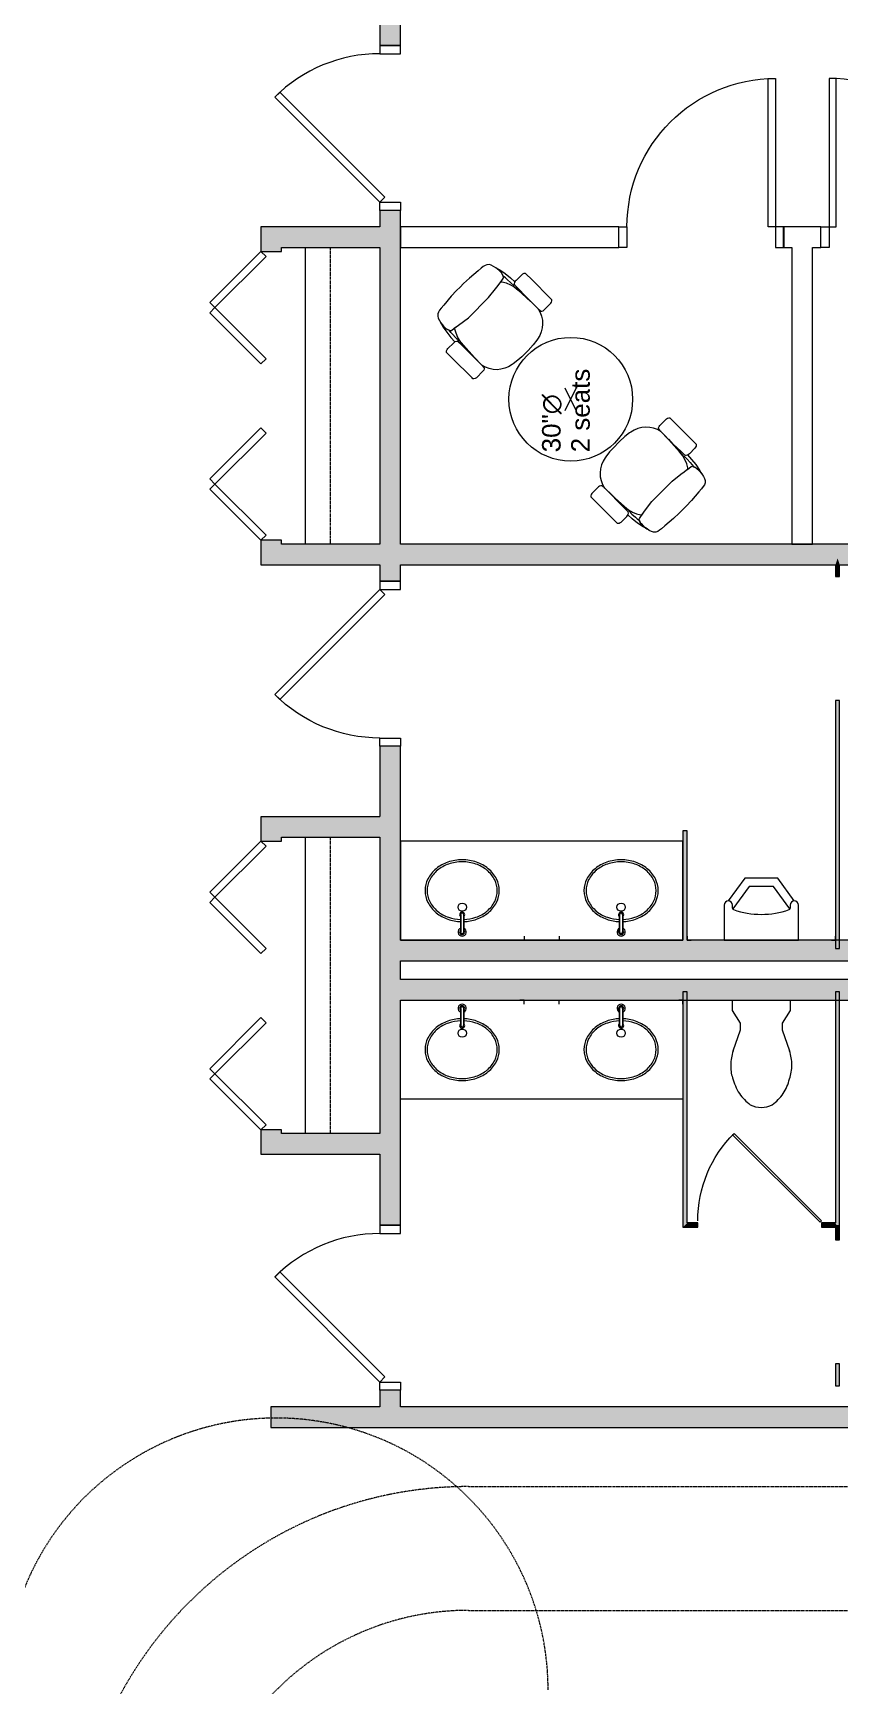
# Model space of a CAD drawing. Header units: inches. Extents: x -675 to 1187, y -924 to 1124.
# Drawn here: x 426.1 to 621.8, y 393.9 to 794.6 of the extents above; entities that cross this region are included whole.
import ezdxf

# ---------------------------------------------------------------- set-up
doc = ezdxf.new("R2010")
doc.units = ezdxf.units.IN
doc.header["$MEASUREMENT"] = 0
doc.linetypes.add('IMPORT-HIDDEN2', pattern=[0.1875, 0.125, -0.0625])
for name, color, linetype, lineweight in [('A-DOOR', 31, 'Continuous', 13), ('A-Door-E', 250, 'Continuous', 13), ('A-Flor-Case-ETR', 50, 'Continuous', 9), ('A-Furn-Chair', 250, 'Continuous', 13), ('A-Furn-Equipment', 250, 'Continuous', 13), ('A-Furn-Table', 7, 'Continuous', 20), ('A-WALL', 113, 'Continuous', 20), ('A-Wall-E', 50, 'Continuous', 9), ('Base_dwg', 8, 'Continuous', 9), ('P-Flor-Fixt', 250, 'Continuous', 13)]:
    doc.layers.add(name, color=color, linetype=linetype, lineweight=lineweight)
doc.layers.add('G-Anno-Nplt', color=7, linetype='Continuous', lineweight=20, plot=False)
doc.styles.add('Arial', font='arial.ttf', dxfattribs={"height": 4.5})

# ---------------------------------------------------------------- blocks, each defined once
blk = doc.blocks.new('Base_dwg__U296-727870-Level 1 Copy 1')
at = {"layer": 'A-Wall-E'}
for points in [[(3.63, 0), (4.88, -2.5), (8.88, -2.5), (8.88, 2.5), (4.88, 2.5)], [(48.87, -2.5), (68.59, -2.5), (68.59, 1.25), (66.09, 2.5), (48.87, 2.5)], [(68.59, 1.25), (68.59, -2.5), (103.44, -2.5), (105.94, -1.25), (105.94, 2.5), (71.09, 2.5)], [(105.94, -1.25), (108.44, -2.5), (112.97, -2.5), (115.47, -1.25), (115.47, 2.5), (105.94, 2.5)], [(115.47, -1.25), (117.97, -2.5), (145.41, -2.5), (145.41, 1.25), (142.91, 2.5), (115.47, 2.5)], [(145.41, -2.5), (164.97, -2.5), (164.97, 2.5), (147.91, 2.5), (145.41, 1.25)], [(204.97, 2.5), (204.97, -2.5), (208.97, -2.5), (211.47, 0), (208.97, 2.5)], [(211.47, 0), (213.97, -2.5), (288.34, -2.5), (288.34, 1.25), (285.84, 2.5), (213.97, 2.5)], [(288.34, 1.25), (288.34, -2.5), (294.84, -2.5), (294.84, 2.5), (290.84, 2.5)], [(334.84, -2.5), (340.84, -2.5), (340.84, 2.5), (334.84, 2.5)]]:
    blk.add_hatch(color=256, dxfattribs=at).paths.add_polyline_path(points, flags=0)
for p, q in [((285.84, 2.5), (213.97, 2.5)), ((108.44, -2.5), (112.97, -2.5))]:
    blk.add_line(p, q, dxfattribs=at)
at = {"layer": 'A-Wall-E', "flags": 128}
for points in [[(4.88, -2.5), (8.88, -2.5), (8.88, 2.5), (4.88, 2.5)], [(66.09, 2.5), (48.87, 2.5), (48.87, -2.5), (68.59, -2.5), (103.44, -2.5)], [(142.91, 2.5), (115.47, 2.5), (105.94, 2.5), (71.09, 2.5)], [(117.97, -2.5), (145.41, -2.5), (164.97, -2.5), (164.97, 2.5), (147.91, 2.5)], [(208.97, 2.5), (204.97, 2.5), (204.97, -2.5), (208.97, -2.5)], [(213.97, -2.5), (288.34, -2.5), (294.84, -2.5), (294.84, 2.5), (290.84, 2.5)]]:
    blk.add_lwpolyline(points, dxfattribs=at)
blk.add_lwpolyline([(334.84, 2.5), (334.84, -2.5), (340.84, -2.5), (340.84, 2.5)], close=True, dxfattribs=at)
blk = doc.blocks.new('Base_dwg__U325-727899-Level 1 Copy 1')
at = {"layer": 'A-Wall-E'}
for points in [[(0, -2.5), (28.88, -2.5), (28.88, 1.25), (26.38, 2.5), (0, 2.5)], [(28.88, -2.5), (199.9, -2.5), (199.9, 1.25), (197.4, 2.5), (31.38, 2.5), (28.88, 1.25)], [(231.28, -2.5), (231.28, 2.5), (202.4, 2.5), (199.9, 1.25), (199.9, -2.5), (229.97, -2.5)]]:
    blk.add_hatch(color=256, dxfattribs=at).paths.add_polyline_path(points, flags=0)
blk.add_line((197.4, 2.5), (31.38, 2.5), dxfattribs=at)
at = {"layer": 'A-Wall-E', "flags": 128}
blk.add_lwpolyline([(26.38, 2.5), (0, 2.5), (0, -2.5), (28.88, -2.5), (199.9, -2.5), (231.28, -2.5), (231.28, 2.5), (202.4, 2.5)], dxfattribs=at)
blk = doc.blocks.new('Base_dwg__U327-727901-Level 1 Copy 1')
at = {"layer": 'A-Wall-E'}
for points in [[(28.81, -2.5), (31.31, 0), (28.81, 2.5), (5, 2.5), (0, -2.5)], [(139.34, -2.5), (139.84, -0.92), (139.84, 2.5), (33.81, 2.5), (31.31, 0), (33.81, -2.5)], [(199.84, -2.5), (202.34, -1.25), (202.34, 2.5), (139.84, 2.5), (139.84, -0.92), (140.34, -2.5)], [(204.84, -2.5), (228.72, -2.5), (233.72, 2.5), (202.34, 2.5), (202.34, -1.25)]]:
    blk.add_hatch(color=256, dxfattribs=at).paths.add_polyline_path(points, flags=0)
for p, q in [((28.81, 2.5), (5, 2.5)), ((0, -2.5), (28.81, -2.5)), ((33.81, -2.5), (139.34, -2.5)), ((140.34, -2.5), (199.84, -2.5)), ((204.84, -2.5), (228.72, -2.5))]:
    blk.add_line(p, q, dxfattribs=at)
at = {"layer": 'A-Wall-E', "flags": 128}
blk.add_lwpolyline([(233.72, 2.5), (202.34, 2.5), (139.84, 2.5), (33.81, 2.5)], dxfattribs=at)
blk = doc.blocks.new('Base_dwg__U330-727904-Level 1 Copy 1')
at = {"layer": 'A-Wall-E'}
blk.add_hatch(color=256, dxfattribs=at).paths.add_polyline_path([(2.5, 2.5), (1.25, 0), (2.5, -2.5), (31.3125, -2.5), (26.3125, 2.5)], flags=0)
for p, q in [((26.3125, 2.5), (2.5, 2.5)), ((2.5, -2.5), (31.3125, -2.5))]:
    blk.add_line(p, q, dxfattribs=at)
blk = doc.blocks.new('Base_dwg__U331-727905-Level 1 Copy 1')
at = {"layer": 'A-Wall-E'}
for points in [[(3.4375, 2.5), (2.5, 2.5), (-2.5, -2.5), (3.4375, -2.5)], [(79.375, -2.5), (74.375, 2.5), (73.4375, 2.5), (73.4375, -2.5)]]:
    blk.add_hatch(color=256, dxfattribs=at).paths.add_polyline_path(points, flags=0)
at = {"layer": 'A-Wall-E', "flags": 128}
for points in [[(-2.5, -2.5), (3.4375, -2.5), (3.4375, 2.5), (2.5, 2.5)], [(74.375, 2.5), (73.4375, 2.5), (73.4375, -2.5), (79.375, -2.5)]]:
    blk.add_lwpolyline(points, dxfattribs=at)
blk = doc.blocks.new('Base_dwg__U332-727906-Level 1 Copy 1')
at = {"layer": 'A-Wall-E'}
blk.add_hatch(color=256, dxfattribs=at).paths.add_polyline_path([(2.5, 2.5), (1.25, 0), (2.5, -2.5), (31.3125, -2.5), (26.3125, 2.5)], flags=0)
for p, q in [((26.3125, 2.5), (2.5, 2.5)), ((2.5, -2.5), (31.3125, -2.5))]:
    blk.add_line(p, q, dxfattribs=at)
blk = doc.blocks.new('Base_dwg__U333-727907-Level 1 Copy 1')
at = {"layer": 'A-Wall-E'}
for points in [[(3.4375, 2.5), (2.5, 2.5), (-2.5, -2.5), (3.4375, -2.5)], [(79.3125, -2.5), (74.3125, 2.5), (73.4375, 2.5), (73.4375, -2.5)]]:
    blk.add_hatch(color=256, dxfattribs=at).paths.add_polyline_path(points, flags=0)
at = {"layer": 'A-Wall-E', "flags": 128}
for points in [[(-2.5, -2.5), (3.4375, -2.5), (3.4375, 2.5), (2.5, 2.5)], [(74.3125, 2.5), (73.4375, 2.5), (73.4375, -2.5), (79.3125, -2.5)]]:
    blk.add_lwpolyline(points, dxfattribs=at)
blk = doc.blocks.new('Base_dwg__U334-727908-Level 1 Copy 1')
at = {"layer": 'A-Wall-E'}
blk.add_hatch(color=256, dxfattribs=at).paths.add_polyline_path([(26.3125, -2.5), (27.5625, 0), (26.3125, 2.5), (2.5, 2.5), (-2.5, -2.5)], flags=0)
for p, q in [((26.3125, 2.5), (2.5, 2.5)), ((-2.5, -2.5), (26.3125, -2.5))]:
    blk.add_line(p, q, dxfattribs=at)
blk = doc.blocks.new('Base_dwg__U335-727909-Level 1 Copy 1')
at = {"layer": 'A-Wall-E'}
blk.add_hatch(color=256, dxfattribs=at).paths.add_polyline_path([(168.53, -2.5), (169.78, 0), (168.53, 2.5), (2.5, 2.5), (1.25, 0), (2.5, -2.5), (82.71, -2.5)], flags=0)
for p, q in [((168.53, 2.5), (2.5, 2.5)), ((2.5, -2.5), (168.53, -2.5))]:
    blk.add_line(p, q, dxfattribs=at)
blk = doc.blocks.new('Base_dwg__U336-727910-Level 1 Copy 1')
at = {"layer": 'A-Wall-E'}
for points in [[(2.5, -2.5), (71.53, -2.5), (71.53, 0.92), (71.03, 2.5), (2.5, 2.5), (1.25, 0)], [(168.53, -2.5), (169.78, 0), (168.53, 2.5), (72.03, 2.5), (71.53, 0.92), (71.53, -2.5), (82.71, -2.5)]]:
    blk.add_hatch(color=256, dxfattribs=at).paths.add_polyline_path(points, flags=0)
for p, q in [((71.03, 2.5), (2.5, 2.5)), ((168.53, 2.5), (72.03, 2.5))]:
    blk.add_line(p, q, dxfattribs=at)
at = {"layer": 'A-Wall-E', "flags": 128}
blk.add_lwpolyline([(2.5, -2.5), (71.53, -2.5), (168.53, -2.5)], dxfattribs=at)
blk = doc.blocks.new('Base_dwg__U424-727998-Level 1 Copy 1')
at = {"layer": 'A-Door-E', "flags": 128}
for points in [[(2, 5), (3.24, 3.76), (28.69, 29.22), (27.46, 30.46)], [(2, 0), (0, 0), (0, 5), (2, 5)], [(38, 0), (40, 0), (40, 5), (38, 5)]]:
    blk.add_lwpolyline(points, close=True, dxfattribs=at)
at = {"layer": 'A-Door-E', "color": 50, "lineweight": 9}
blk.add_arc((2, 5), 36, 360, 45, dxfattribs=at)
blk = doc.blocks.new('Base_dwg__U425-727999-Level 1 Copy 1')
at = {"layer": 'A-Door-E', "flags": 128}
for points in [[(2, 5), (3.24, 3.76), (28.69, 29.22), (27.46, 30.46)], [(2, 0), (0, 0), (0, 5), (2, 5)], [(38, 0), (40, 0), (40, 5), (38, 5)]]:
    blk.add_lwpolyline(points, close=True, dxfattribs=at)
at = {"layer": 'A-Door-E', "color": 50, "lineweight": 9}
blk.add_arc((2, 5), 36, 0, 45, dxfattribs=at)
blk = doc.blocks.new('Base_dwg__U426-728000-Level 1 Copy 1')
at = {"layer": 'A-Door-E', "flags": 128}
for points in [[(2, 5), (3.24, 3.76), (28.69, 29.22), (27.46, 30.46)], [(2, 0), (0, 0), (0, 5), (2, 5)], [(38, 0), (40, 0), (40, 5), (38, 5)]]:
    blk.add_lwpolyline(points, close=True, dxfattribs=at)
at = {"layer": 'A-Door-E', "color": 50, "lineweight": 9}
blk.add_arc((2, 5), 36, 360, 45, dxfattribs=at)
blk = doc.blocks.new('Base_dwg__U442-728016-Level 1 Copy 1')
at = {"layer": 'A-Wall-E'}
for points in [[(5.38, 0.5), (2.5, 0.5), (0.92, 0), (2.5, -0.5), (5.38, -0.5)], [(95.5, -0.5), (95.5, 0.5), (35.38, 0.5), (35.38, -0.5), (54.17, -0.5)]]:
    blk.add_hatch(color=256, dxfattribs=at).paths.add_polyline_path(points, flags=0)
at = {"layer": 'A-Wall-E', "flags": 128}
blk.add_lwpolyline([(2.5, -0.5), (5.38, -0.5), (5.38, 0.5), (2.5, 0.5)], dxfattribs=at)
blk.add_lwpolyline([(35.38, 0.5), (35.38, -0.5), (95.5, -0.5), (95.5, 0.5)], close=True, dxfattribs=at)
blk = doc.blocks.new('Base_dwg__U443-728017-Level 1 Copy 1')
at = {"layer": 'A-Wall-E'}
blk.add_hatch(color=256, dxfattribs=at).paths.add_polyline_path([(28.08, 0), (26.5, 0.5), (0, 0.5), (0, -0.5), (26.5, -0.5)], flags=0)
at = {"layer": 'A-Wall-E', "flags": 128}
blk.add_lwpolyline([(26.5, 0.5), (0, 0.5), (0, -0.5), (26.5, -0.5)], dxfattribs=at)
blk = doc.blocks.new('Base_dwg__U445-728019-Level 1 Copy 1')
at = {"layer": 'A-Wall-E'}
for points in [[(56.5, 0.5), (0, 0.5), (0, -0.5), (56, -0.5), (56.5, -0.25)], [(60.12, -0.5), (60.12, 0.5), (56.5, 0.5), (56.5, -0.25), (57, -0.5)], [(95.5, -0.5), (95.5, 0.5), (90.12, 0.5), (90.12, -0.5)]]:
    blk.add_hatch(color=256, dxfattribs=at).paths.add_polyline_path(points, flags=0)
at = {"layer": 'A-Wall-E', "flags": 128}
blk.add_lwpolyline([(57, -0.5), (60.12, -0.5), (60.12, 0.5), (56.5, 0.5), (0, 0.5), (0, -0.5), (56, -0.5)], dxfattribs=at)
blk.add_lwpolyline([(90.12, 0.5), (90.12, -0.5), (95.5, -0.5), (95.5, 0.5)], close=True, dxfattribs=at)
blk = doc.blocks.new('Base_dwg__U446-728020-Level 1 Copy 1')
at = {"layer": 'A-Wall-E'}
blk.add_hatch(color=256, dxfattribs=at).paths.add_polyline_path([(57, -0.5), (56, 0.5), (0, 0.5), (0, -0.5)], flags=0)
at = {"layer": 'A-Wall-E', "flags": 128}
blk.add_lwpolyline([(56, 0.5), (0, 0.5), (0, -0.5), (57, -0.5)], dxfattribs=at)
blk = doc.blocks.new('Base_dwg__U447-728021-Level 1 Copy 1')
at = {"layer": 'A-Wall-E'}
for points in [[(3.09, -0.5), (3.09, 0.5), (0.5, 0.5), (-0.5, -0.5)], [(36.5, -0.5), (36.75, 0), (36.5, 0.5), (33.09, 0.5), (33.09, -0.5)]]:
    blk.add_hatch(color=256, dxfattribs=at).paths.add_polyline_path(points, flags=0)
at = {"layer": 'A-Wall-E', "flags": 128}
for points in [[(-0.5, -0.5), (3.09, -0.5), (3.09, 0.5), (0.5, 0.5)], [(36.5, 0.5), (33.09, 0.5), (33.09, -0.5), (36.5, -0.5)]]:
    blk.add_lwpolyline(points, dxfattribs=at)
blk = doc.blocks.new('Base_dwg__U448-728022-Level 1 Copy 1')
at = {"layer": 'A-Door-E', "flags": 128}
blk.add_lwpolyline([(0, 2), (0.35, 1.65), (21.57, 22.86), (21.21, 23.21)], close=True, dxfattribs=at)
at = {"layer": 'A-Door-E', "color": 50, "lineweight": 9}
blk.add_arc((0, 2), 30, 0, 45, dxfattribs=at)
blk = doc.blocks.new('Base_dwg__U450-728024-Level 1 Copy 1')
at = {"layer": 'A-Door-E', "flags": 128}
for points in [[(0, 5), (1.24, 3.76), (13.61, 16.14), (12.37, 17.37)], [(27.22, 5), (25.99, 3.76), (13.61, 16.14), (14.85, 17.37)], [(42.78, 5), (44.01, 3.76), (56.39, 16.14), (55.15, 17.37)], [(70, 5), (68.76, 3.76), (56.39, 16.14), (57.63, 17.37)]]:
    blk.add_lwpolyline(points, close=True, dxfattribs=at)
blk = doc.blocks.new('Base_dwg__U451-728025-Level 1 Copy 1')
at = {"layer": 'A-Door-E', "flags": 128}
for points in [[(0, 5), (1.24, 3.76), (13.61, 16.14), (12.37, 17.37)], [(27.22, 5), (25.99, 3.76), (13.61, 16.14), (14.85, 17.37)], [(42.78, 5), (44.01, 3.76), (56.39, 16.14), (55.15, 17.37)], [(70, 5), (68.76, 3.76), (56.39, 16.14), (57.63, 17.37)]]:
    blk.add_lwpolyline(points, close=True, dxfattribs=at)
blk = doc.blocks.new('Base_dwg__U470-728044-Level 1 Copy 1')
at = {"layer": 'A-WALL', "color": 250, "lineweight": 13, "flags": 128}
blk.add_lwpolyline([(2.5, -2.5), (74.375, -2.5), (74.375, 2.5), (2.5, 2.5)], dxfattribs=at)
blk = doc.blocks.new('Base_dwg__U472-728046-Level 1 Copy 1')
at = {"layer": 'A-WALL', "color": 250, "lineweight": 13, "flags": 128}
for points in [[(-2.5, -2.5), (55.45, -2.5), (55.45, 2.5), (2.5, 2.5)], [(97.45, 2.5), (95.45, 2.5), (95.45, -2.5), (99.95, -2.5), (104.45, -2.5), (104.45, 2.5), (102.45, 2.5)]]:
    blk.add_lwpolyline(points, dxfattribs=at)
blk.add_lwpolyline([(144.45, 2.5), (144.45, -2.5), (197.4, -2.5), (197.4, 2.5)], close=True, dxfattribs=at)
blk = doc.blocks.new('Base_dwg__U473-728047-Level 1 Copy 1')
at = {"layer": 'A-DOOR', "color": 7, "lineweight": 20, "flags": 128}
for points in [[(2, 5), (3.75, 5), (3.75, 41), (2, 41)], [(2, 0), (0, 0), (0, 5), (2, 5)], [(38, 0), (40, 0), (40, 5), (38, 5)]]:
    blk.add_lwpolyline(points, close=True, dxfattribs=at)
at = {"layer": 'A-DOOR', "color": 50, "lineweight": 9}
blk.add_arc((2, 5), 36, 360, 90, dxfattribs=at)
blk = doc.blocks.new('Base_dwg__U474-728048-Level 1 Copy 1')
at = {"layer": 'A-DOOR', "color": 7, "lineweight": 20, "flags": 128}
for points in [[(2, 5), (3.75, 5), (3.75, 41), (2, 41)], [(2, 0), (0, 0), (0, 5), (2, 5)], [(38, 0), (40, 0), (40, 5), (38, 5)]]:
    blk.add_lwpolyline(points, close=True, dxfattribs=at)
at = {"layer": 'A-DOOR', "color": 50, "lineweight": 9}
blk.add_arc((2, 5), 36, 360, 90, dxfattribs=at)
blk = doc.blocks.new('Base_dwg_chair 3-727832-Level 1 Copy 1')
at = {"layer": 'A-Furn-Chair', "flags": 128}
for points in [[(-7.99, 16.41), (-9.13, 16.57), (-9.35, 16.73), (-9.5, 17.01), (-9.76, 17.7), (-9.79, 17.78), (-9.82, 18.65), (-9.73, 19.31), (-9.68, 19.65), (-9.53, 20.35), (-9.34, 20.95), (-9.12, 21.35), (-8.69, 21.76), (-8.26, 21.96), (-7.75, 22.08), (-7.12, 22.16), (-6.12, 22.23), (-3.38, 22.46), (-1.46, 22.52), (-0.26, 22.51), (0.93, 22.52), (2.85, 22.46), (5.6, 22.23), (6.6, 22.16), (7.23, 22.08), (7.73, 21.96), (8.16, 21.76), (8.59, 21.35), (8.82, 20.95), (9, 20.35), (9.14, 19.69), (9.22, 19.23), (9.3, 18.65), (9.26, 17.78), (9.17, 17.43), (9.01, 17.01), (8.86, 16.73), (8.64, 16.57), (7.8, 16.45), (6.53, 16.27), (3.58, 15.83), (-3.33, 15.83), (-6.05, 16.12), (-7.04, 16.27), (-8.16, 16.43)], [(-9.66, 19.69), (-10.01, 18.68), (-10.29, 17.09), (-10.47, 15.46), (-10.55, 14.02), (-10.43, 13.99), (-10.12, 13.8), (-9.95, 13.55), (-9.95, 12.28), (-9.92, 9.65), (-9.89, 7.98), (-9.66, 12.02), (-9.52, 13.49), (-9.7, 13.58), (-9.7, 14.57), (-9.65, 15.72), (-9.62, 16.32), (-9.54, 16.99), (-9.7, 17.42), (-9.79, 17.77), (-9.82, 18.64), (-9.74, 19.22), (-9.67, 19.68)], [(9.14, 19.69), (9.49, 18.68), (9.77, 17.09), (9.95, 15.46), (10.03, 14.02), (9.91, 13.99), (9.6, 13.8), (9.43, 13.55), (9.43, 12.28), (9.4, 9.65), (9.37, 7.98), (9.13, 12.02), (9, 13.49), (9.18, 13.58), (9.18, 14.57), (9.13, 15.72), (9.1, 16.32), (9.01, 16.99), (9.18, 17.42), (9.26, 17.77), (9.3, 18.64), (9.22, 19.22), (9.15, 19.68)], [(-9.93, 5.38), (-9.96, 4.76), (-10.01, 4.55), (-10.15, 4.38), (-10.47, 4.22), (-10.76, 4.18), (-13.04, 4.18), (-13.35, 4.23), (-13.66, 4.42), (-13.78, 4.59), (-13.81, 4.9), (-13.81, 11.74), (-13.81, 13.32), (-13.79, 13.62), (-13.5, 13.93), (-13.19, 14.02), (-12.93, 14.07), (-11.01, 14.07), (-10.69, 14.06), (-10.43, 14), (-10.12, 13.81), (-9.95, 13.56), (-9.95, 12.29), (-9.92, 9.66), (-9.89, 7.95)], [(9.41, 5.38), (9.44, 4.76), (9.48, 4.55), (9.63, 4.38), (9.94, 4.22), (10.24, 4.18), (12.51, 4.18), (12.82, 4.24), (13.13, 4.42), (13.26, 4.59), (13.28, 4.9), (13.28, 11.74), (13.28, 13.32), (13.26, 13.62), (12.97, 13.93), (12.66, 14.03), (12.4, 14.07), (10.49, 14.07), (10.17, 14.06), (9.9, 14.01), (9.6, 13.81), (9.43, 13.56), (9.42, 12.29), (9.39, 9.66), (9.37, 7.95)]]:
    blk.add_lwpolyline(points, close=True, dxfattribs=at)
for points in [[(9.41, 5.39), (9.37, 8.12), (9.14, 12.02), (9.03, 13.25), (8.77, 14.3), (8.33, 15.33), (7.82, 16.21), (7.64, 16.43), (6.53, 16.27), (3.58, 15.83), (-3.33, 15.83), (-6.05, 16.12), (-7.04, 16.27), (-8.16, 16.43), (-8.34, 16.21), (-8.85, 15.33), (-9.28, 14.3), (-9.54, 13.27), (-9.65, 12.04), (-9.88, 8.14), (-9.91, 6.87), (-9.93, 5.71), (-9.93, 5.4)], [(-4.63, 0.32), (-4.33, 0.27), (-2.88, 0.09), (-1.09, -0.01), (1.09, 0.01), (2.37, 0.09), (3.81, 0.27), (4.12, 0.32)]]:
    blk.add_lwpolyline(points, dxfattribs=at)
at = {"layer": 'A-Furn-Chair'}
for centre, start, end in [((-3.64, 6.66), 191.3157, 261.0966), ((3.13, 6.66), 278.9034, 348.6553)]:
    blk.add_arc(centre, 6.41, start, end, dxfattribs=at)
blk = doc.blocks.new('Base_dwg_chair 3-727831-Level 1 Copy 1')
at = {"layer": 'A-Furn-Chair', "flags": 128}
for points in [[(-7.99, 16.41), (-9.13, 16.57), (-9.35, 16.73), (-9.5, 17.01), (-9.76, 17.7), (-9.79, 17.78), (-9.82, 18.65), (-9.73, 19.31), (-9.68, 19.65), (-9.53, 20.35), (-9.34, 20.95), (-9.12, 21.35), (-8.69, 21.76), (-8.26, 21.96), (-7.75, 22.08), (-7.12, 22.16), (-6.12, 22.23), (-3.38, 22.46), (-1.46, 22.52), (-0.26, 22.51), (0.93, 22.52), (2.85, 22.46), (5.6, 22.23), (6.6, 22.16), (7.23, 22.08), (7.73, 21.96), (8.16, 21.76), (8.59, 21.35), (8.82, 20.95), (9, 20.35), (9.14, 19.69), (9.22, 19.23), (9.3, 18.65), (9.26, 17.78), (9.17, 17.43), (9.01, 17.01), (8.86, 16.73), (8.64, 16.57), (7.8, 16.45), (6.53, 16.27), (3.58, 15.83), (-3.33, 15.83), (-6.05, 16.12), (-7.04, 16.27), (-8.16, 16.43)], [(-9.66, 19.69), (-10.01, 18.68), (-10.29, 17.09), (-10.47, 15.46), (-10.55, 14.02), (-10.43, 13.99), (-10.12, 13.8), (-9.95, 13.55), (-9.95, 12.28), (-9.92, 9.65), (-9.89, 7.98), (-9.66, 12.02), (-9.52, 13.49), (-9.7, 13.58), (-9.7, 14.57), (-9.65, 15.72), (-9.62, 16.32), (-9.54, 16.99), (-9.7, 17.42), (-9.79, 17.77), (-9.82, 18.64), (-9.74, 19.22), (-9.67, 19.68)], [(9.14, 19.69), (9.49, 18.68), (9.77, 17.09), (9.95, 15.46), (10.03, 14.02), (9.91, 13.99), (9.6, 13.8), (9.43, 13.55), (9.43, 12.28), (9.4, 9.65), (9.37, 7.98), (9.13, 12.02), (9, 13.49), (9.18, 13.58), (9.18, 14.57), (9.13, 15.72), (9.1, 16.32), (9.01, 16.99), (9.18, 17.42), (9.26, 17.77), (9.3, 18.64), (9.22, 19.22), (9.15, 19.68)], [(-9.93, 5.38), (-9.96, 4.76), (-10.01, 4.55), (-10.15, 4.38), (-10.47, 4.22), (-10.76, 4.18), (-13.04, 4.18), (-13.35, 4.23), (-13.66, 4.42), (-13.78, 4.59), (-13.81, 4.9), (-13.81, 11.74), (-13.81, 13.32), (-13.79, 13.62), (-13.5, 13.93), (-13.19, 14.02), (-12.93, 14.07), (-11.01, 14.07), (-10.69, 14.06), (-10.43, 14), (-10.12, 13.81), (-9.95, 13.56), (-9.95, 12.29), (-9.92, 9.66), (-9.89, 7.95)], [(9.41, 5.38), (9.44, 4.76), (9.48, 4.55), (9.63, 4.38), (9.94, 4.22), (10.24, 4.18), (12.51, 4.18), (12.82, 4.24), (13.13, 4.42), (13.26, 4.59), (13.28, 4.9), (13.28, 11.74), (13.28, 13.32), (13.26, 13.62), (12.97, 13.93), (12.66, 14.03), (12.4, 14.07), (10.49, 14.07), (10.17, 14.06), (9.9, 14.01), (9.6, 13.81), (9.43, 13.56), (9.42, 12.29), (9.39, 9.66), (9.37, 7.95)]]:
    blk.add_lwpolyline(points, close=True, dxfattribs=at)
for points in [[(9.41, 5.39), (9.37, 8.12), (9.14, 12.02), (9.03, 13.25), (8.77, 14.3), (8.33, 15.33), (7.82, 16.21), (7.64, 16.43), (6.53, 16.27), (3.58, 15.83), (-3.33, 15.83), (-6.05, 16.12), (-7.04, 16.27), (-8.16, 16.43), (-8.34, 16.21), (-8.85, 15.33), (-9.28, 14.3), (-9.54, 13.27), (-9.65, 12.04), (-9.88, 8.14), (-9.91, 6.87), (-9.93, 5.71), (-9.93, 5.4)], [(-4.63, 0.32), (-4.33, 0.27), (-2.88, 0.09), (-1.09, -0.01), (1.09, 0.01), (2.37, 0.09), (3.81, 0.27), (4.12, 0.32)]]:
    blk.add_lwpolyline(points, dxfattribs=at)
at = {"layer": 'A-Furn-Chair'}
for centre, start, end in [((-3.64, 6.66), 191.3157, 261.0966), ((3.13, 6.66), 278.9034, 348.6553)]:
    blk.add_arc(centre, 6.41, start, end, dxfattribs=at)
blk = doc.blocks.new('Base_dwg__U239-727837-Level 1 Copy 1')
at = {"layer": 'A-Furn-Table'}
blk.add_circle((0, 0), 15, dxfattribs=at)
at = {"layer": 'G-Anno-Nplt'}
for p, q in [((-1.34, -2.68), (1.34, 2.68)), ((1.34, -2.68), (-1.34, 2.68))]:
    blk.add_line(p, q, dxfattribs=at)
at = {"extrusion": (0, 0, -1), "zscale": -1, "rotation": 315.0000000000005}
blk.add_blockref('Base_dwg_chair 3-727831-Level 1 Copy 1', (11.09, 11.09), dxfattribs=at)
at = {"rotation": 224.9999999999996}
blk.add_blockref('Base_dwg_chair 3-727832-Level 1 Copy 1', (11.03, -11.03), dxfattribs=at)
at = {"layer": 'A-Furn-Table', "insert": (-6.96, -12.85), "char_height": 4.5, "width": 24.241, "attachment_point": 1, "rotation": 90, "line_spacing_factor": 0.941778, "style": 'Arial'}
blk.add_mtext('30"∅\\P2 seats', dxfattribs=at)
blk = doc.blocks.new('Base_dwg-531197-Level 1 Copy 1')
at = {"layer": 'A-Flor-Case-ETR', "linetype": 'IMPORT-HIDDEN2'}
for p, q in [((1499.01, 1666.53), (1499.01, 1594.66)), ((1499.01, 1523.59), (1499.01, 1451.78))]:
    blk.add_line(p, q, dxfattribs=at)
at = {"layer": 'A-Flor-Case-ETR', "flags": 128}
for points in [[(1511.01, 1666.53), (1511.01, 1594.66), (1493.01, 1594.66), (1493.01, 1666.53)], [(1511.01, 1523.59), (1511.01, 1451.78), (1493.01, 1451.78), (1493.01, 1523.59)], [(1584.54, 1522.66), (1516.01, 1522.66), (1516.01, 1498.66), (1584.54, 1498.66)], [(1584.54, 1460.12), (1516.01, 1460.12), (1516.01, 1484.12), (1584.54, 1484.12)]]:
    blk.add_lwpolyline(points, close=True, dxfattribs=at)
at = {"layer": 'A-Furn-Equipment', "linetype": 'IMPORT-HIDDEN2'}
for p, q in [((1532.54, 1366.22), (1715.37, 1366.22)), ((1532.54, 1336.22), (1715.37, 1336.22))]:
    blk.add_line(p, q, dxfattribs=at)
for centre, radius, start, end in [((1485.94, 1316.92), 65.9, 360, 231.6253), ((1532.54, 1270.32), 95.9, 90, 180), ((1532.54, 1270.32), 65.9, 90, 180)]:
    blk.add_arc(centre, radius, start, end, dxfattribs=at)
at = {"layer": 'G-Anno-Nplt', "flags": 128}
for points in [[(1516.01, 1499.66), (1516.01, 1498.66), (1517.01, 1498.66)], [(1546.01, 1499.66), (1546.01, 1498.66), (1545.01, 1498.66)], [(1554.54, 1499.66), (1554.54, 1498.66), (1555.54, 1498.66)], [(1584.54, 1499.66), (1584.54, 1498.66), (1583.54, 1498.66)], [(1585.54, 1499.66), (1585.54, 1498.66), (1586.54, 1498.66)], [(1620.54, 1498.66), (1621.54, 1498.66), (1621.54, 1499.66)], [(1516.01, 1483.12), (1516.01, 1484.12), (1517.01, 1484.12)], [(1546.01, 1483.12), (1546.01, 1484.12), (1545.01, 1484.12)], [(1554.54, 1483.12), (1554.54, 1484.12), (1555.54, 1484.12)], [(1584.54, 1483.12), (1584.54, 1484.12), (1583.54, 1484.12)], [(1585.54, 1483.12), (1585.54, 1484.12), (1586.54, 1484.12)], [(1620.54, 1484.12), (1621.54, 1484.12), (1621.54, 1483.12)]]:
    blk.add_lwpolyline(points, dxfattribs=at)
at = {"layer": 'P-Flor-Fixt'}
for p, q in [((1596.54, 1506.43), (1596.54, 1507.16)), ((1610.54, 1507.16), (1610.54, 1506.43)), ((1530.64, 1504.83), (1530.64, 1500.66)), ((1530.64, 1500.66), (1530.64, 1504.83)), ((1531.39, 1504.82), (1531.39, 1500.66)), ((1531.39, 1500.66), (1531.39, 1504.82)), ((1569.17, 1504.82), (1569.17, 1500.66)), ((1569.17, 1500.66), (1569.17, 1504.82)), ((1569.92, 1504.83), (1569.92, 1500.66)), ((1569.92, 1500.66), (1569.92, 1504.83)), ((1530.64, 1477.95), (1530.64, 1482.12)), ((1530.64, 1482.12), (1530.64, 1477.95)), ((1531.39, 1477.96), (1531.39, 1482.12)), ((1531.39, 1482.12), (1531.39, 1477.96)), ((1569.17, 1477.96), (1569.17, 1482.12)), ((1569.17, 1482.12), (1569.17, 1477.96)), ((1569.92, 1477.95), (1569.92, 1482.12)), ((1569.92, 1482.12), (1569.92, 1477.95))]:
    blk.add_line(p, q, dxfattribs=at)
at = {"layer": 'P-Flor-Fixt', "flags": 128}
for points in [[(1611.54, 1508.16), (1607.54, 1513.66), (1599.54, 1513.66), (1595.54, 1508.16)], [(1610.48, 1506.22), (1606.52, 1511.66), (1600.56, 1511.66), (1596.6, 1506.22)], [(1594.54, 1507.16), (1594.54, 1498.66), (1612.54, 1498.66), (1612.54, 1507.16)], [(1596.7, 1471.81), (1598.5, 1476.94), (1598.5, 1478.54), (1596.54, 1481.62), (1596.54, 1484.12), (1610.54, 1484.12), (1610.54, 1481.62), (1608.58, 1478.54), (1608.58, 1476.94), (1610.38, 1471.81)]]:
    blk.add_lwpolyline(points, dxfattribs=at)
at = {"layer": 'P-Flor-Fixt'}
for centre in [(1531.01, 1506.66), (1569.54, 1506.66), (1531.01, 1476.12), (1569.54, 1476.12)]:
    blk.add_circle(centre, 1, dxfattribs=at)
for centre, radius, start, end in [((1529.62, 1510), 7.76, 129.4725, 153.2988), ((1529.62, 1510), 7.26, 129.4725, 153.2988), ((1530.46, 1508.97), 9.09, 108.8354, 129.4725), ((1530.46, 1508.97), 8.59, 108.8354, 129.4725), ((1531.01, 1507.36), 10.79, 90, 108.8354), ((1531.01, 1507.36), 10.29, 90, 108.8354), ((1531.01, 1507.36), 10.79, 71.1646, 90), ((1531.01, 1507.36), 10.29, 71.1646, 90), ((1531.56, 1508.97), 8.59, 50.5275, 71.1646), ((1531.56, 1508.97), 9.09, 50.5275, 71.1646), ((1532.41, 1510), 7.26, 26.7012, 50.5275), ((1532.41, 1510), 7.76, 26.7012, 50.5275), ((1568.15, 1510), 7.76, 129.4725, 153.2988), ((1568.15, 1510), 7.26, 129.4725, 153.2988), ((1568.99, 1508.97), 9.09, 108.8354, 129.4725), ((1568.99, 1508.97), 8.59, 108.8354, 129.4725), ((1569.54, 1507.36), 10.79, 90, 108.8354), ((1569.54, 1507.36), 10.29, 90, 108.8354), ((1569.54, 1507.36), 10.79, 71.1646, 90), ((1569.54, 1507.36), 10.29, 71.1646, 90), ((1570.09, 1508.97), 8.59, 50.5275, 71.1646), ((1570.09, 1508.97), 9.09, 50.5275, 71.1646), ((1570.94, 1510), 7.26, 26.7012, 50.5275), ((1570.94, 1510), 7.76, 26.7012, 50.5275), ((1528.31, 1510.66), 6.3, 153.2988, 180), ((1528.31, 1510.66), 6.3, 180, 206.7012), ((1528.31, 1510.66), 5.8, 153.2988, 180), ((1528.31, 1510.66), 5.8, 180, 206.7012), ((1533.71, 1510.66), 5.8, 0, 26.7012), ((1533.71, 1510.66), 5.8, 333.2988, 0), ((1533.71, 1510.66), 6.3, 360, 26.7012), ((1533.71, 1510.66), 6.3, 333.2988, 0), ((1566.84, 1510.66), 6.3, 153.2988, 180), ((1566.84, 1510.66), 6.3, 180, 206.7012), ((1566.84, 1510.66), 5.8, 153.2988, 180), ((1566.84, 1510.66), 5.8, 180, 206.7012), ((1572.24, 1510.66), 5.8, 0, 26.7012), ((1572.24, 1510.66), 5.8, 333.2988, 0), ((1572.24, 1510.66), 6.3, 0, 26.7012), ((1572.24, 1510.66), 6.3, 333.2988, 360), ((1529.62, 1511.31), 7.76, 206.7012, 230.5275), ((1529.62, 1511.31), 7.26, 206.7012, 230.5275), ((1532.41, 1511.31), 7.26, 309.4725, 333.2988), ((1532.41, 1511.31), 7.76, 309.4725, 333.2988), ((1568.15, 1511.31), 7.76, 206.7012, 230.5275), ((1568.15, 1511.31), 7.26, 206.7012, 230.5275), ((1570.94, 1511.31), 7.26, 309.4725, 333.2988), ((1570.94, 1511.31), 7.76, 309.4725, 333.2988), ((1595.54, 1507.16), 1, 0, 180), ((1596.94, 1506.43), 0.396, 180, 250.5467), ((1610.14, 1506.43), 0.396, 289.4533, 0), ((1611.54, 1507.16), 1, 0, 180), ((1530.46, 1512.34), 9.09, 230.5275, 251.1646), ((1530.46, 1512.34), 8.59, 230.5275, 251.1646), ((1531.01, 1513.95), 10.79, 251.1646, 268.0085), ((1531.01, 1513.95), 10.29, 251.1646, 267.9117), ((1531, 1504.83), 0.625, 308.2666, 234.5), ((1531, 1504.83), 0.625, 308.2666, 234.5), ((1531.01, 1504.82), 0.375, 360, 180), ((1531.01, 1504.82), 0.375, 360, 180), ((1531.01, 1513.95), 10.29, 272.0873, 288.8354), ((1531.01, 1513.95), 10.79, 271.9907, 288.8354), ((1531.56, 1512.34), 8.59, 288.8354, 309.4725), ((1531.56, 1512.34), 9.09, 288.8354, 309.4725), ((1568.99, 1512.34), 9.09, 230.5275, 251.1646), ((1568.99, 1512.34), 8.59, 230.5275, 251.1646), ((1569.54, 1513.95), 10.79, 251.1646, 268.0093), ((1569.54, 1513.95), 10.29, 251.1646, 267.9127), ((1569.55, 1504.83), 0.625, 305.5, 231.7334), ((1569.55, 1504.83), 0.625, 305.5, 231.7334), ((1569.54, 1504.82), 0.375, 0, 180), ((1569.54, 1504.82), 0.375, 0, 180), ((1569.54, 1513.95), 10.29, 272.0883, 288.8354), ((1569.54, 1513.95), 10.79, 271.9915, 288.8354), ((1570.09, 1512.34), 8.59, 288.8354, 309.4725), ((1570.09, 1512.34), 9.09, 288.8354, 309.4725), ((1603.54, 1525.13), 20.22, 250.5467, 289.4533), ((1531, 1500.65), 1, 111.2165, 67.1515), ((1531, 1500.65), 1, 111.2165, 67.1515), ((1531, 1500.65), 0.625, 125.3823, 51.591), ((1531, 1500.65), 0.625, 125.3823, 51.591), ((1531.01, 1500.66), 0.375, 180, 360), ((1531.01, 1500.66), 0.375, 180, 360), ((1569.55, 1500.65), 1, 112.8485, 68.7835), ((1569.55, 1500.65), 1, 112.8485, 68.7835), ((1569.55, 1500.65), 0.625, 128.409, 54.6177), ((1569.55, 1500.65), 0.625, 128.409, 54.6177), ((1569.54, 1500.66), 0.375, 180, 0), ((1569.54, 1500.66), 0.375, 180, 0), ((1531, 1482.13), 1, 292.8485, 248.7835), ((1531, 1482.13), 1, 292.8485, 248.7835), ((1531, 1482.13), 0.625, 308.409, 234.6177), ((1531, 1482.13), 0.625, 308.409, 234.6177), ((1531.01, 1482.12), 0.375, 0, 180), ((1531.01, 1482.12), 0.375, 0, 180), ((1569.55, 1482.13), 1, 291.2165, 247.1515), ((1569.55, 1482.13), 1, 291.2165, 247.1515), ((1569.55, 1482.13), 0.625, 305.3823, 231.591), ((1569.55, 1482.13), 0.625, 305.3823, 231.591), ((1569.54, 1482.12), 0.375, 360, 180), ((1569.54, 1482.12), 0.375, 360, 180), ((1530.46, 1470.44), 9.09, 108.8354, 129.4725), ((1530.46, 1470.44), 8.59, 108.8354, 129.4725), ((1531.01, 1468.83), 10.79, 91.9915, 108.8354), ((1531.01, 1468.83), 10.29, 92.0883, 108.8354), ((1531, 1477.95), 0.625, 125.5, 51.7334), ((1531, 1477.95), 0.625, 125.5, 51.7334), ((1531.01, 1468.83), 10.79, 71.1646, 88.0093), ((1531.01, 1468.83), 10.29, 71.1646, 87.9127), ((1531.56, 1470.44), 8.59, 50.5275, 71.1646), ((1531.56, 1470.44), 9.09, 50.5275, 71.1646), ((1568.99, 1470.44), 9.09, 108.8354, 129.4725), ((1568.99, 1470.44), 8.59, 108.8354, 129.4725), ((1569.54, 1468.83), 10.79, 91.9907, 108.8354), ((1569.54, 1468.83), 10.29, 92.0873, 108.8354), ((1569.55, 1477.95), 0.625, 128.2666, 54.5), ((1569.55, 1477.95), 0.625, 128.2666, 54.5), ((1569.54, 1468.83), 10.79, 71.1646, 88.0085), ((1569.54, 1468.83), 10.29, 71.1646, 87.9117), ((1570.09, 1470.44), 8.59, 50.5275, 71.1646), ((1570.09, 1470.44), 9.09, 50.5275, 71.1646), ((1528.31, 1472.12), 6.3, 153.2988, 180), ((1528.31, 1472.12), 5.8, 153.2988, 180), ((1529.62, 1471.47), 7.76, 129.4725, 153.2988), ((1529.62, 1471.47), 7.26, 129.4725, 153.2988), ((1531.01, 1477.96), 0.375, 180, 0), ((1531.01, 1477.96), 0.375, 180, 0), ((1532.41, 1471.47), 7.26, 26.7012, 50.5275), ((1532.41, 1471.47), 7.76, 26.7012, 50.5275), ((1533.71, 1472.12), 5.8, 0, 26.7012), ((1533.71, 1472.12), 6.3, 360, 26.7012), ((1566.84, 1472.12), 6.3, 153.2988, 180), ((1566.84, 1472.12), 5.8, 153.2988, 180), ((1568.15, 1471.47), 7.76, 129.4725, 153.2988), ((1568.15, 1471.47), 7.26, 129.4725, 153.2988), ((1569.54, 1477.96), 0.375, 180, 360), ((1569.54, 1477.96), 0.375, 180, 360), ((1570.94, 1471.47), 7.26, 26.7012, 50.5275), ((1570.94, 1471.47), 7.76, 26.7012, 50.5275), ((1572.24, 1472.12), 5.8, 0, 26.7012), ((1572.24, 1472.12), 6.3, 0, 26.7012), ((1528.31, 1472.12), 6.3, 180, 206.7012), ((1528.31, 1472.12), 5.8, 180, 206.7012), ((1533.71, 1472.12), 5.8, 333.2988, 0), ((1533.71, 1472.12), 6.3, 333.2988, 0), ((1566.84, 1472.12), 6.3, 180, 206.7012), ((1566.84, 1472.12), 5.8, 180, 206.7012), ((1572.24, 1472.12), 5.8, 333.2988, 360), ((1572.24, 1472.12), 6.3, 333.2988, 360), ((1606.66, 1468.41), 10.52, 161.1646, 180), ((1600.43, 1468.41), 10.52, 360, 18.8354), ((1529.62, 1472.78), 7.76, 206.7012, 230.5275), ((1529.62, 1472.78), 7.26, 206.7012, 230.5275), ((1530.46, 1473.81), 9.09, 230.5275, 251.1646), ((1530.46, 1473.81), 8.59, 230.5275, 251.1646), ((1531.56, 1473.81), 8.59, 288.8354, 309.4725), ((1531.56, 1473.81), 9.09, 288.8354, 309.4725), ((1532.41, 1472.78), 7.26, 309.4725, 333.2988), ((1532.41, 1472.78), 7.76, 309.4725, 333.2988), ((1568.15, 1472.78), 7.76, 206.7012, 230.5275), ((1568.15, 1472.78), 7.26, 206.7012, 230.5275), ((1568.99, 1473.81), 9.09, 230.5275, 251.1646), ((1568.99, 1473.81), 8.59, 230.5275, 251.1646), ((1570.09, 1473.81), 8.59, 288.8354, 309.4725), ((1570.09, 1473.81), 9.09, 288.8354, 309.4725), ((1570.94, 1472.78), 7.26, 309.4725, 333.2988), ((1570.94, 1472.78), 7.76, 309.4725, 333.2988), ((1604.17, 1467.88), 8.05, 176.2246, 198.8354), ((1600.43, 1468.41), 10.52, 341.1646, 0), ((1531.01, 1475.42), 10.79, 251.1646, 270), ((1531.01, 1475.42), 10.29, 251.1646, 270), ((1531.01, 1475.42), 10.29, 270, 288.8354), ((1531.01, 1475.42), 10.79, 270, 288.8354), ((1569.54, 1475.42), 10.79, 251.1646, 270), ((1569.54, 1475.42), 10.29, 251.1646, 270), ((1569.54, 1475.42), 10.29, 270, 288.8354), ((1569.54, 1475.42), 10.79, 270, 288.8354), ((1610.07, 1468.97), 14.01, 195.2447, 212.3538), ((1597.63, 1468.42), 13.2, 328.2162, 345.0374), ((1607.52, 1467.89), 11.29, 214.6359, 233.9389), ((1603.54, 1464.06), 5.93, 243.2988, 270), ((1603.54, 1464.06), 5.93, 270, 296.7012), ((1599.56, 1467.89), 11.29, 306.0611, 325.3641)]:
    blk.add_arc(centre, radius, start, end, dxfattribs=at)
for name, p, rotation in [('Base_dwg__U296-727870-Level 1 Copy 1', (1513.51, 1380.69), 90.00000000000017), ('Base_dwg__U426-728000-Level 1 Copy 1', (1516.01, 1675.53), 90.00000000000017), ('Base_dwg__U330-727904-Level 1 Copy 1', (1513.51, 1669.03), 180), ('Base_dwg__U331-727905-Level 1 Copy 1', (1484.7, 1669.03), 270), ('Base_dwg__U472-728046-Level 1 Copy 1', (1713.42, 1669.03), 180), ('Base_dwg__U470-728044-Level 1 Copy 1', (1613.46, 1669.03), 270), ('Base_dwg__U442-728016-Level 1 Copy 1', (1622.04, 1592.16), 270), ('Base_dwg__U332-727906-Level 1 Copy 1', (1513.51, 1526.09), 180), ('Base_dwg__U333-727907-Level 1 Copy 1', (1484.7, 1526.09), 270), ('Base_dwg__U443-728017-Level 1 Copy 1', (1585.04, 1525.16), 270), ('Base_dwg__U446-728020-Level 1 Copy 1', (1585.04, 1486.12), 270), ('Base_dwg__U445-728019-Level 1 Copy 1', (1622.04, 1486.12), 270), ('Base_dwg__U424-727998-Level 1 Copy 1', (1516.01, 1389.56), 90.00000000000017)]:
    blk.add_blockref(name, p, dxfattribs=dict(rotation=rotation))
at = {"extrusion": (0, 0, -1), "zscale": -1}
for name, p in [('Base_dwg__U473-728047-Level 1 Copy 1', (-1608.96, 1666.53)), ('Base_dwg__U448-728022-Level 1 Copy 1', (-1618.13, 1428.62))]:
    blk.add_blockref(name, p, dxfattribs=at)
for name, p in [('Base_dwg__U474-728048-Level 1 Copy 1', (1617.96, 1666.53)), ('Base_dwg__U239-727837-Level 1 Copy 1', (1557.33, 1629.76)), ('Base_dwg__U327-727901-Level 1 Copy 1', (1482.2, 1592.16)), ('Base_dwg__U336-727910-Level 1 Copy 1', (1513.51, 1496.16)), ('Base_dwg__U335-727909-Level 1 Copy 1', (1513.51, 1486.62)), ('Base_dwg__U334-727908-Level 1 Copy 1', (1484.7, 1449.28)), ('Base_dwg__U447-728021-Level 1 Copy 1', (1585.04, 1429.62)), ('Base_dwg__U325-727899-Level 1 Copy 1', (1484.64, 1383.06))]:
    blk.add_blockref(name, p)
for name, p, rotation in [('Base_dwg__U451-728025-Level 1 Copy 1', (-1487.2, 1665.59), 270), ('Base_dwg__U425-727999-Level 1 Copy 1', (-1516.01, 1585.66), 269.9999999999998), ('Base_dwg__U450-728024-Level 1 Copy 1', (-1487.2, 1522.66), 270)]:
    blk.add_blockref(name, p, dxfattribs=dict(at, rotation=rotation))

msp = doc.modelspace()

# ---------------------------------------------------------------- block references
at = {"layer": 'Base_dwg', "color": 7, "lineweight": 20}
msp.add_blockref('Base_dwg-531197-Level 1 Copy 1', (-1000.79, -923.95), dxfattribs=at)

doc.saveas('drawing.dxf')
